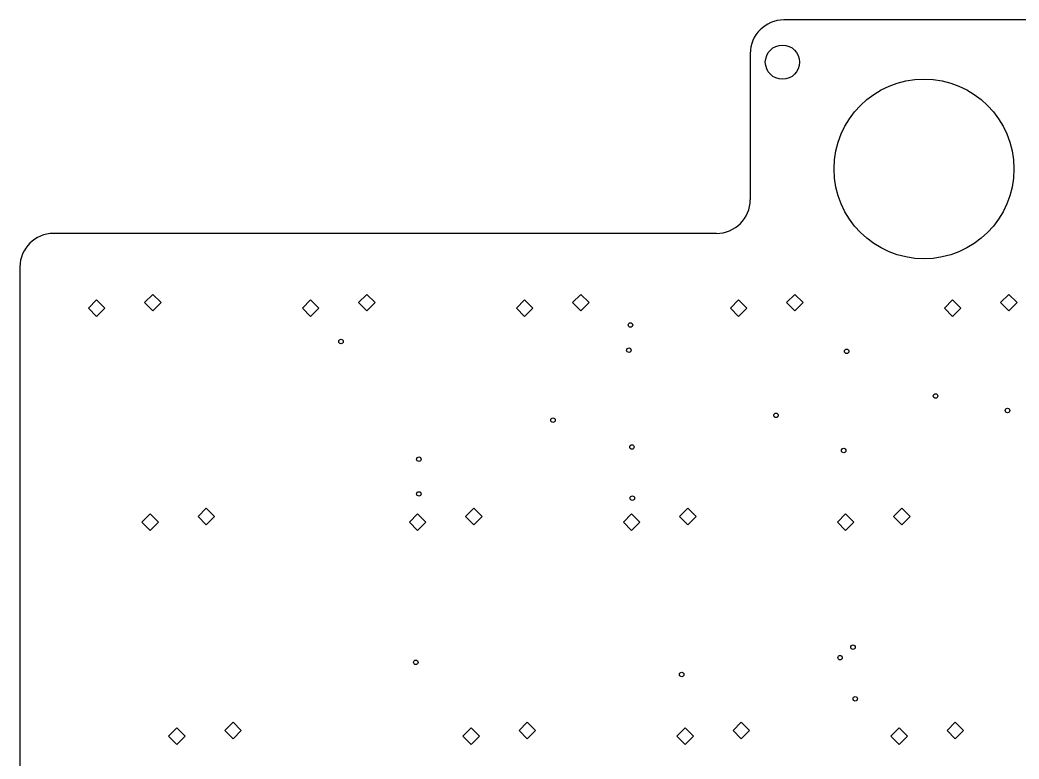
# Model space of a CAD drawing. Extents: x 0.1 to 14.8, y -5.9 to -0.7.
# Drawn here: x 0.157 to 3.659, y -3.339 to -0.748 of the extents above; entities that cross this region are included whole.
import ezdxf

# ---------------------------------------------------------------- set-up
doc = ezdxf.new("R2010")
doc.units = 0
doc.header["$MEASUREMENT"] = 0
doc.layers.add('BLACK', color=7, linetype='CONTINUOUS')

msp = doc.modelspace()

# ---------------------------------------------------------------- linework, layer by layer
at = {"layer": 'BLACK', "linetype": 'CONTINUOUS'}
for p, q in [((12.0866, -0.748031), (2.83465, -0.748031)), ((2.71654, -0.866142), (2.71654, -1.37795)), ((2.59843, -1.49606), (0.275591, -1.49606)), ((0.15748, -1.61417), (0.15748, -5.03937)), ((0.622835, -1.70984), (0.593898, -1.73878)), ((0.651772, -1.73878), (0.622835, -1.70984)), ((1.37283, -1.70984), (1.3439, -1.73878)), ((1.40177, -1.73878), (1.37283, -1.70984)), ((2.12283, -1.70984), (2.0939, -1.73878)), ((2.15177, -1.73878), (2.12283, -1.70984)), ((2.87283, -1.70984), (2.8439, -1.73878)), ((2.90177, -1.73878), (2.87283, -1.70984)), ((3.62283, -1.70984), (3.5939, -1.73878)), ((3.65177, -1.73878), (3.62283, -1.70984)), ((0.425984, -1.72953), (0.397047, -1.75846)), ((0.454921, -1.75846), (0.425984, -1.72953)), ((0.593898, -1.73878), (0.622835, -1.76772)), ((0.622835, -1.76772), (0.651772, -1.73878)), ((1.17598, -1.72953), (1.14705, -1.75846)), ((1.20492, -1.75846), (1.17598, -1.72953)), ((1.3439, -1.73878), (1.37283, -1.76772)), ((1.37283, -1.76772), (1.40177, -1.73878)), ((1.92598, -1.72953), (1.89705, -1.75846)), ((1.95492, -1.75846), (1.92598, -1.72953)), ((2.0939, -1.73878), (2.12283, -1.76772)), ((2.12283, -1.76772), (2.15177, -1.73878)), ((2.67598, -1.72953), (2.64705, -1.75846)), ((2.70492, -1.75846), (2.67598, -1.72953)), ((2.8439, -1.73878), (2.87283, -1.76772)), ((2.87283, -1.76772), (2.90177, -1.73878)), ((3.42598, -1.72953), (3.39705, -1.75846)), ((3.45492, -1.75846), (3.42598, -1.72953)), ((3.5939, -1.73878), (3.62283, -1.76772)), ((3.62283, -1.76772), (3.65177, -1.73878)), ((0.397047, -1.75846), (0.425984, -1.7874)), ((0.425984, -1.7874), (0.454921, -1.75846)), ((1.14705, -1.75846), (1.17598, -1.7874)), ((1.17598, -1.7874), (1.20492, -1.75846)), ((1.89705, -1.75846), (1.92598, -1.7874)), ((1.92598, -1.7874), (1.95492, -1.75846)), ((2.64705, -1.75846), (2.67598, -1.7874)), ((2.67598, -1.7874), (2.70492, -1.75846)), ((3.39705, -1.75846), (3.42598, -1.7874)), ((3.42598, -1.7874), (3.45492, -1.75846)), ((0.613484, -2.47953), (0.584547, -2.50846)), ((0.642421, -2.50846), (0.613484, -2.47953)), ((0.810335, -2.45984), (0.781398, -2.48878)), ((0.839272, -2.48878), (0.810335, -2.45984)), ((1.55098, -2.47953), (1.52205, -2.50846)), ((1.57992, -2.50846), (1.55098, -2.47953)), ((1.74783, -2.45984), (1.7189, -2.48878)), ((1.77677, -2.48878), (1.74783, -2.45984)), ((2.30098, -2.47953), (2.27205, -2.50846)), ((2.32992, -2.50846), (2.30098, -2.47953)), ((2.49783, -2.45984), (2.4689, -2.48878)), ((2.52677, -2.48878), (2.49783, -2.45984)), ((3.05098, -2.47953), (3.02205, -2.50846)), ((3.07992, -2.50846), (3.05098, -2.47953)), ((3.24783, -2.45984), (3.2189, -2.48878)), ((3.27677, -2.48878), (3.24783, -2.45984)), ((0.584547, -2.50846), (0.613484, -2.5374)), ((0.613484, -2.5374), (0.642421, -2.50846)), ((0.781398, -2.48878), (0.810335, -2.51772)), ((0.810335, -2.51772), (0.839272, -2.48878)), ((1.52205, -2.50846), (1.55098, -2.5374)), ((1.55098, -2.5374), (1.57992, -2.50846)), ((1.7189, -2.48878), (1.74783, -2.51772)), ((1.74783, -2.51772), (1.77677, -2.48878)), ((2.27205, -2.50846), (2.30098, -2.5374)), ((2.30098, -2.5374), (2.32992, -2.50846)), ((2.4689, -2.48878), (2.49783, -2.51772)), ((2.49783, -2.51772), (2.52677, -2.48878)), ((3.02205, -2.50846), (3.05098, -2.5374)), ((3.05098, -2.5374), (3.07992, -2.50846)), ((3.2189, -2.48878), (3.24783, -2.51772)), ((3.24783, -2.51772), (3.27677, -2.48878)), ((0.904085, -3.20984), (0.875148, -3.23878)), ((0.933022, -3.23878), (0.904085, -3.20984)), ((1.93533, -3.20984), (1.9064, -3.23878)), ((1.96427, -3.23878), (1.93533, -3.20984)), ((2.68533, -3.20984), (2.6564, -3.23878)), ((2.71427, -3.23878), (2.68533, -3.20984)), ((3.43533, -3.20984), (3.4064, -3.23878)), ((3.46427, -3.23878), (3.43533, -3.20984)), ((0.707234, -3.22953), (0.678297, -3.25846)), ((0.736171, -3.25846), (0.707234, -3.22953)), ((0.875148, -3.23878), (0.904085, -3.26772)), ((0.904085, -3.26772), (0.933022, -3.23878)), ((1.73848, -3.22953), (1.70955, -3.25846)), ((1.76742, -3.25846), (1.73848, -3.22953)), ((1.9064, -3.23878), (1.93533, -3.26772)), ((1.93533, -3.26772), (1.96427, -3.23878)), ((2.48848, -3.22953), (2.45955, -3.25846)), ((2.51742, -3.25846), (2.48848, -3.22953)), ((2.6564, -3.23878), (2.68533, -3.26772)), ((2.68533, -3.26772), (2.71427, -3.23878)), ((3.23848, -3.22953), (3.20955, -3.25846)), ((3.26742, -3.25846), (3.23848, -3.22953)), ((3.4064, -3.23878), (3.43533, -3.26772)), ((3.43533, -3.26772), (3.46427, -3.23878)), ((0.678297, -3.25846), (0.707234, -3.2874)), ((0.707234, -3.2874), (0.736171, -3.25846)), ((1.70955, -3.25846), (1.73848, -3.2874)), ((1.73848, -3.2874), (1.76742, -3.25846)), ((2.45955, -3.25846), (2.48848, -3.2874)), ((2.48848, -3.2874), (2.51742, -3.25846)), ((3.20955, -3.25846), (3.23848, -3.2874)), ((3.23848, -3.2874), (3.26742, -3.25846))]:
    msp.add_line(p, q, dxfattribs=at)
at = {"layer": 'BLACK'}
for centre, radius in [((2.82953, -0.895866), 0.06), ((3.32559, -1.27028), 0.314961), ((2.29685, -1.81715), 0.007874), ((1.28268, -1.8752), 0.007874), ((2.29134, -1.90569), 0.007874), ((3.05433, -1.90963), 0.007874), ((3.36614, -2.06614), 0.007874), ((2.80669, -2.13386), 0.007874), ((3.61811, -2.11693), 0.007874), ((2.0252, -2.15079), 0.007874), ((2.30197, -2.24488), 0.007874), ((3.04409, -2.25748), 0.007874), ((1.55551, -2.2878), 0.007874), ((1.55551, -2.40945), 0.007874), ((2.30354, -2.42441), 0.007874), ((3.07677, -2.94685), 0.007874), ((3.0315, -2.98346), 0.007874), ((1.54449, -2.99961), 0.007874), ((2.47638, -3.04252), 0.007874), ((3.08465, -3.12756), 0.007874)]:
    msp.add_circle(centre, radius, dxfattribs=at)
for centre, start, end in [((2.83465, -0.866142), 90, 180), ((2.59843, -1.37795), -90, 0), ((0.275591, -1.61417), 90, 180)]:
    msp.add_arc(centre, 0.11811, start, end, dxfattribs=at)

doc.saveas('drawing.dxf')
